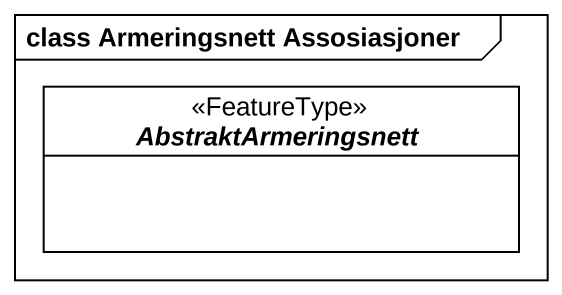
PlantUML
@startuml
mainframe class Armeringsnett Assosiasjoner
hide circle
hide empty members
abstract class AbstraktArmeringsnett <<FeatureType>>
@enduml
